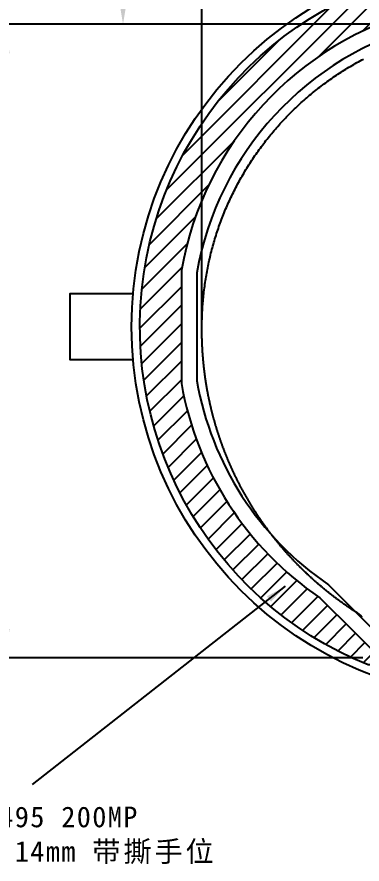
# Model space of a CAD drawing. Header units: millimetres. Extents: x 6268 to 6857, y -7375 to -6958.
# Drawn here: x 6559.7 to 6601.4, y -7222.2 to -7120 of the extents above; entities that cross this region are included whole.
import ezdxf

# ---------------------------------------------------------------- set-up
doc = ezdxf.new("R2010")
doc.units = ezdxf.units.MM
doc.header["$LTSCALE"] = 32.67
doc.header["$PDMODE"] = 3
doc.header["$PDSIZE"] = 0.3125
doc.layers.get('0').update_dxf_attribs({"linetype": 'CONTINUOUS'})
doc.layers.get('Defpoints').update_dxf_attribs({"linetype": 'CONTINUOUS'})
for name, color, linetype in [('BZ', 210, 'CONTINUOUS'), ('FPC', 5, 'CONTINUOUS'), ('ITO', 3, 'CONTINUOUS'), ('sensor', 7, 'CONTINUOUS')]:
    doc.layers.add(name, color=color, linetype=linetype)
doc.styles.get("Standard").update_dxf_attribs({"font": 'txt', "width": 0.8})
doc.styles.add('黑体', font='simhei.ttf')
doc.dimstyles.new('HJ', dxfattribs={"dimtxt": 3.5, "dimasz": 3.5, "dimexe": 1, "dimexo": 0.625, "dimgap": 0.5, "dimtad": 1, "dimtxsty": '黑体', "dimcen": 3.5, "dimclrd": 4, "dimclre": 4, "dimclrt": 4, "dimadec": 0, "dimazin": 0, "dimtfac": 1, "dimtmove": 0, "dimatfit": 3, "dimfxl": 1, "dimarcsym": 0})
doc.dimstyles.new('ISO-25', dxfattribs={"dimtxt": 2.5, "dimasz": 2.5, "dimexe": 1.25, "dimexo": 0.625, "dimtad": 1, "dimtxsty": 'Standard', "dimcen": 2.5, "dimadec": 0, "dimazin": 0, "dimtfac": 1, "dimtmove": 0, "dimatfit": 3, "dimfxl": 1, "dimarcsym": 0})

# ---------------------------------------------------------------- blocks, each defined once
blk = doc.blocks.new('*D282')
at = {"layer": 'Defpoints', "color": 0, "transparency": 16777216}
for p in [(6618.59, -7120.87), (6558.28, -7197.35), (6602.14, -7197.35)]:
    blk.add_point(p, dxfattribs=at)
at = {"layer": 'ITO', "color": 4, "lineweight": -2, "transparency": 16777216}
for p, q in [((6617.96, -7120.87), (6557.28, -7120.87)), ((6558.28, -7124.37), (6558.28, -7193.85)), ((6601.51, -7197.35), (6557.28, -7197.35))]:
    blk.add_line(p, q, dxfattribs=at)
at = {"layer": 'ITO', "color": 4, "transparency": 16777216}
for points in [[(6557.7, -7124.37), (6558.87, -7124.37), (6558.28, -7120.87)], [(6557.7, -7193.85), (6558.87, -7193.85), (6558.28, -7197.35)]]:
    blk.add_solid(points, dxfattribs=at)
at = {"layer": 'ITO', "color": 4, "transparency": 16777216, "insert": (6555.74, -7159.54), "char_height": 3.5, "attachment_point": 5, "rotation": 90, "style": '黑体'}
blk.add_mtext('LCM OD 76,48%%P0.2', dxfattribs=at)
blk = doc.blocks.new('*D283')
at = {"layer": 'Defpoints', "color": 0, "transparency": 16777216}
for p in [(6572.55, -7112.39), (6618.59, -7112.39), (6618.59, -7120.87)]:
    blk.add_point(p, dxfattribs=at)
at = {"layer": 'ITO', "color": 4, "lineweight": -2, "transparency": 16777216}
for p, q in [((6572.55, -7112.39), (6572.55, -7065.63)), ((6617.97, -7112.39), (6571.55, -7112.39)), ((6572.55, -7117.37), (6572.55, -7115.89)), ((6617.96, -7120.87), (6571.55, -7120.87))]:
    blk.add_line(p, q, dxfattribs=at)
at = {"layer": 'ITO', "color": 4, "transparency": 16777216}
for points in [[(6571.97, -7115.89), (6573.13, -7115.89), (6572.55, -7112.39)], [(6571.97, -7117.37), (6573.13, -7117.37), (6572.55, -7120.87)]]:
    blk.add_solid(points, dxfattribs=at)
at = {"layer": 'ITO', "color": 4, "transparency": 16777216, "insert": (6569.72, -7087.26), "char_height": 3.5, "attachment_point": 5, "rotation": 90, "style": '黑体'}
blk.add_mtext('LCM到边 8,48±0.2', dxfattribs=at)
blk = doc.blocks.new('*D284')
at = {"layer": 'Defpoints', "color": 0, "transparency": 16777216}
for p in [(6655.1, -7076.78), (6582.07, -7157.38), (6655.1, -7157.38)]:
    blk.add_point(p, dxfattribs=at)
at = {"layer": 'ITO', "color": 4, "lineweight": -2, "transparency": 16777216}
for p, q in [((6582.07, -7156.76), (6582.07, -7075.78)), ((6655.1, -7156.76), (6655.1, -7075.78)), ((6585.57, -7076.78), (6651.6, -7076.78))]:
    blk.add_line(p, q, dxfattribs=at)
at = {"layer": 'ITO', "color": 4, "transparency": 16777216}
for points in [[(6585.57, -7076.19), (6585.57, -7077.36), (6582.07, -7076.78)], [(6651.6, -7076.19), (6651.6, -7077.36), (6655.1, -7076.78)]]:
    blk.add_solid(points, dxfattribs=at)
at = {"layer": 'ITO', "color": 4, "transparency": 16777216, "insert": (6618.59, -7074.23), "char_height": 3.5, "attachment_point": 5, "style": '黑体'}
blk.add_mtext('LCM OD 73,03%%P0.2', dxfattribs=at)

msp = doc.modelspace()

# ---------------------------------------------------------------- hatches: boundary and pattern name
h = msp.add_hatch()
h.set_pattern_fill('ANSI31', color=4, scale=0.5, style=0)
h.set_pattern_definition([(45, (-48.3046, 199.5676), (-1.12253202, 1.12253202), [])])
h.paths.add_polyline_path([(6608.533, -7119.1), (6618.586, -7119.1), (6618.51, -7113.387, 0.8240002), (6602.141, -7198.198), (6604.479, -7198.194), (6596.286, -7190.093, -0.2024189), (6579.595, -7164.22), (6579.595, -7150.553, -0.2931182)])

# ---------------------------------------------------------------- linework, layer by layer
at = {"color": 1}
msp.add_line((6590.532, -7182.552), (6590.522, -7182.561), dxfattribs=at)
msp.add_line((6590.532, -7182.552), (6590.522, -7182.561), dxfattribs=at)
msp.add_line((6590.532, -7182.552), (6590.522, -7182.561), dxfattribs=at)
msp.add_line((6590.532, -7182.552), (6590.522, -7182.561), dxfattribs=at)
at = {"layer": 'BZ'}
msp.add_lwpolyline([(6601.403, -7192.429), (6601.399, -7192.425), (6601.395, -7192.421), (6601.392, -7192.417), (6601.388, -7192.413), (6601.384, -7192.409), (6601.38, -7192.404), (6601.376, -7192.4), (6601.369, -7192.392), (6601.361, -7192.384), (6601.357, -7192.38), (6601.35, -7192.372), (6601.346, -7192.368), (6601.342, -7192.364), (6601.334, -7192.356), (6601.326, -7192.348), (6601.322, -7192.344), (6601.319, -7192.34), (6601.315, -7192.336), (6601.311, -7192.332), (6601.307, -7192.328), (6601.303, -7192.324), (6601.299, -7192.32), (6601.295, -7192.316), (6601.291, -7192.312), (6601.287, -7192.308), (6601.283, -7192.304), (6601.279, -7192.3), (6601.275, -7192.296), (6601.271, -7192.292), (6601.267, -7192.289), (6601.263, -7192.285), (6601.259, -7192.281), (6601.255, -7192.277), (6601.251, -7192.273), (6601.243, -7192.265), (6601.239, -7192.262), (6601.235, -7192.258), (6601.231, -7192.254), (6601.226, -7192.25), (6601.222, -7192.246), (6601.218, -7192.242), (6601.214, -7192.239), (6601.21, -7192.235), (6601.206, -7192.231), (6601.202, -7192.227), (6601.198, -7192.224), (6601.193, -7192.22), (6601.189, -7192.216), (6601.185, -7192.212), (6601.181, -7192.209), (6601.177, -7192.205), (6601.173, -7192.201), (6601.168, -7192.197), (6601.164, -7192.194), (6601.16, -7192.19), (6601.151, -7192.183), (6601.147, -7192.179), (6601.143, -7192.176), (6601.139, -7192.172), (6601.135, -7192.168), (6601.13, -7192.165), (6601.126, -7192.161), (6601.122, -7192.157), (6601.118, -7192.154), (6601.113, -7192.15), (6601.109, -7192.147), (6601.105, -7192.143), (6601.1, -7192.14), (6601.096, -7192.136), (6601.092, -7192.132), (6601.087, -7192.129), (6601.079, -7192.122), (6601.074, -7192.118), (6601.066, -7192.111), (6601.061, -7192.108), (6601.057, -7192.104), (6601.052, -7192.101), (6601.048, -7192.098), (6601.044, -7192.094), (6601.039, -7192.091), (6601.035, -7192.087), (6601.03, -7192.084), (6601.026, -7192.08), (6601.022, -7192.077), (6601.017, -7192.074), (6601.008, -7192.067), (6601.004, -7192.063), (6600.999, -7192.06), (6600.99, -7192.053), (6600.981, -7192.047), (6600.977, -7192.043), (6600.972, -7192.04), (6600.968, -7192.037), (6600.964, -7192.033), (6600.959, -7192.03), (6600.954, -7192.027), (6600.95, -7192.024), (6600.945, -7192.02), (6600.941, -7192.017), (6600.936, -7192.014), (6600.932, -7192.011), (6600.923, -7192.004), (6600.913, -7191.998), (6600.904, -7191.991), (6600.9, -7191.988), (6600.895, -7191.985), (6600.89, -7191.982), (6600.886, -7191.979), (6600.881, -7191.976), (6600.877, -7191.972), (6600.872, -7191.969), (6600.867, -7191.966), (6600.863, -7191.963), (6600.858, -7191.96), (6600.853, -7191.957), (6600.844, -7191.951), (6600.839, -7191.948), (6600.835, -7191.945), (6600.825, -7191.939), (6600.82, -7191.936), (6600.816, -7191.933, -0.0001001), (6600.816, -7191.933), (6600.748, -7191.89), (6600.681, -7191.846), (6600.613, -7191.803), (6600.546, -7191.759), (6600.479, -7191.716), (6600.411, -7191.672), (6600.344, -7191.628), (6600.277, -7191.584), (6600.21, -7191.54), (6600.144, -7191.496), (6600.077, -7191.451), (6600.01, -7191.407), (6599.944, -7191.362), (6599.877, -7191.317), (6599.811, -7191.272), (6599.745, -7191.227), (6599.678, -7191.182), (6599.612, -7191.136), (6599.546, -7191.091), (6599.48, -7191.045), (6599.415, -7191), (6599.349, -7190.954), (6599.283, -7190.908), (6599.218, -7190.862), (6599.152, -7190.815), (6599.087, -7190.769), (6599.021, -7190.722), (6598.956, -7190.676), (6598.891, -7190.629), (6598.826, -7190.582), (6598.761, -7190.535), (6598.696, -7190.488), (6598.632, -7190.441), (6598.567, -7190.393), (6598.503, -7190.346), (6598.438, -7190.298), (6598.374, -7190.25), (6598.31, -7190.202), (6598.245, -7190.154), (6598.181, -7190.106), (6598.117, -7190.058), (6598.053, -7190.009), (6597.99, -7189.961), (6597.926, -7189.912), (6597.862, -7189.863), (6597.799, -7189.814), (6597.736, -7189.765), (6597.672, -7189.716), (6597.609, -7189.667), (6597.546, -7189.617), (6597.483, -7189.568), (6597.42, -7189.518), (6597.357, -7189.468), (6597.295, -7189.418), (6597.232, -7189.368), (6597.169, -7189.318), (6597.107, -7189.267), (6597.045, -7189.217), (6596.982, -7189.166), (6596.92, -7189.116), (6596.858, -7189.065), (6596.796, -7189.014), (6596.735, -7188.963), (6596.673, -7188.912), (6596.611, -7188.86), (6596.55, -7188.809), (6596.488, -7188.758), (6596.427, -7188.706), (6596.366, -7188.654), (6596.305, -7188.602), (6596.244, -7188.55), (6596.183, -7188.498), (6596.122, -7188.446), (6596.062, -7188.393), (6596.001, -7188.341), (6595.941, -7188.288), (6595.88, -7188.235), (6595.82, -7188.183), (6595.76, -7188.13), (6595.7, -7188.076), (6595.64, -7188.023), (6595.58, -7187.97), (6595.52, -7187.916), (6595.461, -7187.863), (6595.401, -7187.809), (6595.342, -7187.755), (6595.282, -7187.701), (6595.223, -7187.647), (6595.164, -7187.593), (6595.105, -7187.539), (6595.046, -7187.484), (6594.987, -7187.43), (6594.929, -7187.375), (6594.87, -7187.321), (6594.812, -7187.266), (6594.753, -7187.211), (6594.695, -7187.156), (6594.637, -7187.1), (6594.579, -7187.045), (6594.521, -7186.99), (6594.463, -7186.934), (6594.406, -7186.878), (6594.348, -7186.823), (6594.291, -7186.767), (6594.233, -7186.711), (6594.176, -7186.655), (6594.119, -7186.598), (6594.062, -7186.542), (6594.005, -7186.485), (6593.948, -7186.429), (6593.892, -7186.372), (6593.835, -7186.315), (6593.779, -7186.258), (6593.722, -7186.201), (6593.666, -7186.144), (6593.61, -7186.087), (6593.554, -7186.03), (6593.498, -7185.972), (6593.442, -7185.915), (6593.387, -7185.857), (6593.331, -7185.799), (6593.276, -7185.741), (6593.22, -7185.683), (6593.165, -7185.625), (6593.11, -7185.567), (6593.055, -7185.508), (6593, -7185.45), (6592.945, -7185.391), (6592.891, -7185.333), (6592.836, -7185.274), (6592.782, -7185.215), (6592.728, -7185.156), (6592.673, -7185.097), (6592.619, -7185.038), (6592.566, -7184.978), (6592.512, -7184.919), (6592.458, -7184.859), (6592.404, -7184.8), (6592.351, -7184.74), (6592.298, -7184.68), (6592.245, -7184.62), (6592.191, -7184.56), (6592.138, -7184.5), (6592.086, -7184.44), (6592.033, -7184.379), (6591.98, -7184.319), (6591.928, -7184.258), (6591.875, -7184.198), (6591.823, -7184.137), (6591.771, -7184.076), (6591.719, -7184.015), (6591.667, -7183.954), (6591.615, -7183.893), (6591.564, -7183.831), (6591.512, -7183.77), (6591.461, -7183.708), (6591.409, -7183.647), (6591.358, -7183.585), (6591.307, -7183.523), (6591.256, -7183.461), (6591.206, -7183.399), (6591.155, -7183.337), (6591.104, -7183.275), (6591.054, -7183.213), (6591.004, -7183.15), (6590.953, -7183.088), (6590.903, -7183.025), (6590.853, -7182.962), (6590.804, -7182.899), (6590.754, -7182.837), (6590.704, -7182.774), (6590.655, -7182.71), (6590.606, -7182.647), (6590.556, -7182.584), (6590.507, -7182.521), (6590.458, -7182.457), (6590.41, -7182.393), (6590.361, -7182.33), (6590.312, -7182.266), (6590.264, -7182.202), (6590.216, -7182.138), (6590.168, -7182.074), (6590.12, -7182.01), (6590.072, -7181.946), (6590.024, -7181.881), (6589.976, -7181.817), (6589.929, -7181.752), (6589.881, -7181.688), (6589.834, -7181.623), (6589.787, -7181.558), (6589.74, -7181.493), (6589.693, -7181.428), (6589.646, -7181.363), (6589.599, -7181.298), (6589.553, -7181.232), (6589.507, -7181.167), (6589.46, -7181.102), (6589.414, -7181.036), (6589.368, -7180.97), (6589.322, -7180.905), (6589.277, -7180.839), (6589.231, -7180.773), (6589.186, -7180.707), (6589.14, -7180.641), (6589.095, -7180.574), (6589.05, -7180.508), (6589.005, -7180.442), (6588.96, -7180.375), (6588.916, -7180.309), (6588.871, -7180.242), (6588.827, -7180.175), (6588.782, -7180.108), (6588.738, -7180.042), (6588.694, -7179.975), (6588.65, -7179.907), (6588.607, -7179.84), (6588.563, -7179.773), (6588.519, -7179.706), (6588.476, -7179.638), (6588.433, -7179.571), (6588.39, -7179.503), (6588.347, -7179.435), (6588.304, -7179.368), (6588.261, -7179.3), (6588.219, -7179.232), (6588.176, -7179.164), (6588.134, -7179.096), (6588.092, -7179.027), (6588.05, -7178.959), (6588.008, -7178.891), (6587.966, -7178.822), (6587.925, -7178.754), (6587.883, -7178.685), (6587.842, -7178.617), (6587.801, -7178.548), (6587.76, -7178.479), (6587.719, -7178.41), (6587.678, -7178.341), (6587.637, -7178.272), (6587.597, -7178.203), (6587.556, -7178.133), (6587.516, -7178.064), (6587.476, -7177.995), (6587.436, -7177.925), (6587.396, -7177.856), (6587.357, -7177.786), (6587.317, -7177.716), (6587.278, -7177.646), (6587.238, -7177.577), (6587.199, -7177.507), (6587.16, -7177.437), (6587.121, -7177.366), (6587.083, -7177.296), (6587.044, -7177.226), (6587.006, -7177.156), (6586.967, -7177.085), (6586.929, -7177.015), (6586.891, -7176.944), (6586.853, -7176.873), (6586.816, -7176.803), (6586.778, -7176.732), (6586.741, -7176.661), (6586.703, -7176.59), (6586.666, -7176.519), (6586.629, -7176.448), (6586.592, -7176.377), (6586.555, -7176.306), (6586.519, -7176.234), (6586.482, -7176.163), (6586.446, -7176.091), (6586.41, -7176.02), (6586.374, -7175.948), (6586.338, -7175.877), (6586.302, -7175.805), (6586.267, -7175.733), (6586.231, -7175.661), (6586.196, -7175.589), (6586.161, -7175.517), (6586.125, -7175.445), (6586.091, -7175.373), (6586.056, -7175.301), (6586.021, -7175.228), (6585.987, -7175.156), (6585.952, -7175.084), (6585.918, -7175.011), (6585.884, -7174.938), (6585.85, -7174.866), (6585.816, -7174.793), (6585.783, -7174.72), (6585.749, -7174.647), (6585.716, -7174.575), (6585.683, -7174.502), (6585.65, -7174.429), (6585.617, -7174.355), (6585.584, -7174.282), (6585.552, -7174.209), (6585.519, -7174.136), (6585.487, -7174.062), (6585.455, -7173.989), (6585.423, -7173.915), (6585.391, -7173.842), (6585.359, -7173.768), (6585.327, -7173.695), (6585.296, -7173.621), (6585.265, -7173.547), (6585.234, -7173.473), (6585.203, -7173.399), (6585.172, -7173.325), (6585.141, -7173.251), (6585.11, -7173.177), (6585.08, -7173.103), (6585.05, -7173.029), (6585.02, -7172.954), (6584.99, -7172.88), (6584.96, -7172.806), (6584.93, -7172.731), (6584.901, -7172.657), (6584.871, -7172.582), (6584.842, -7172.507), (6584.813, -7172.433), (6584.784, -7172.358), (6584.755, -7172.283), (6584.727, -7172.208), (6584.698, -7172.133), (6584.67, -7172.058), (6584.642, -7171.983), (6584.614, -7171.908), (6584.586, -7171.833), (6584.558, -7171.758), (6584.53, -7171.683), (6584.503, -7171.607), (6584.476, -7171.532), (6584.448, -7171.456), (6584.421, -7171.381), (6584.395, -7171.305), (6584.368, -7171.23), (6584.341, -7171.154), (6584.315, -7171.078), (6584.289, -7171.003), (6584.263, -7170.927), (6584.237, -7170.851), (6584.211, -7170.775), (6584.185, -7170.699), (6584.16, -7170.623), (6584.134, -7170.547), (6584.109, -7170.471), (6584.084, -7170.395), (6584.059, -7170.319), (6584.034, -7170.242), (6584.01, -7170.166), (6583.985, -7170.09), (6583.961, -7170.013), (6583.937, -7169.937), (6583.913, -7169.861), (6583.889, -7169.784), (6583.865, -7169.707), (6583.842, -7169.631), (6583.818, -7169.554), (6583.795, -7169.477), (6583.772, -7169.401), (6583.749, -7169.324), (6583.726, -7169.247), (6583.704, -7169.17), (6583.681, -7169.093), (6583.659, -7169.016), (6583.637, -7168.939), (6583.615, -7168.862), (6583.593, -7168.785), (6583.571, -7168.708), (6583.55, -7168.63), (6583.528, -7168.553), (6583.507, -7168.476), (6583.486, -7168.399), (6583.465, -7168.321), (6583.444, -7168.244), (6583.424, -7168.166), (6583.403, -7168.089), (6583.383, -7168.011), (6583.363, -7167.934), (6583.343, -7167.856), (6583.323, -7167.778), (6583.303, -7167.701), (6583.283, -7167.623), (6583.264, -7167.545), (6583.245, -7167.467), (6583.226, -7167.389), (6583.207, -7167.312), (6583.188, -7167.234), (6583.169, -7167.156), (6583.151, -7167.078), (6583.132, -7167), (6583.114, -7166.922), (6583.096, -7166.843), (6583.078, -7166.765), (6583.061, -7166.687), (6583.043, -7166.609), (6583.026, -7166.531), (6583.008, -7166.452), (6582.991, -7166.374), (6582.974, -7166.296), (6582.958, -7166.217), (6582.941, -7166.139), (6582.925, -7166.06), (6582.908, -7165.982), (6582.892, -7165.903), (6582.876, -7165.825), (6582.86, -7165.746), (6582.845, -7165.668), (6582.829, -7165.589), (6582.814, -7165.51), (6582.798, -7165.432), (6582.783, -7165.353), (6582.768, -7165.274), (6582.754, -7165.195), (6582.739, -7165.116), (6582.725, -7165.038), (6582.71, -7164.959), (6582.696, -7164.88), (6582.682, -7164.801), (6582.668, -7164.722), (6582.655, -7164.643), (6582.641, -7164.564), (6582.628, -7164.485), (6582.615, -7164.406), (6582.602, -7164.327), (6582.589, -7164.248), (6582.576, -7164.168), (6582.564, -7164.089), (6582.551, -7164.01), (6582.539, -7163.931), (6582.527, -7163.852), (6582.515, -7163.772), (6582.503, -7163.693), (6582.491, -7163.614), (6582.48, -7163.534), (6582.469, -7163.455), (6582.458, -7163.376), (6582.447, -7163.296), (6582.436, -7163.217), (6582.425, -7163.137), (6582.415, -7163.058), (6582.404, -7162.978), (6582.394, -7162.899), (6582.384, -7162.819), (6582.374, -7162.74), (6582.364, -7162.66), (6582.355, -7162.581), (6582.345, -7162.501), (6582.336, -7162.421), (6582.327, -7162.342), (6582.318, -7162.262), (6582.309, -7162.182), (6582.301, -7162.103), (6582.292, -7162.023), (6582.284, -7161.943), (6582.276, -7161.863), (6582.268, -7161.784), (6582.26, -7161.704), (6582.252, -7161.624), (6582.245, -7161.544), (6582.237, -7161.464), (6582.23, -7161.385), (6582.223, -7161.305), (6582.216, -7161.225), (6582.209, -7161.145), (6582.203, -7161.065), (6582.196, -7160.985), (6582.19, -7160.905), (6582.184, -7160.825), (6582.178, -7160.745), (6582.172, -7160.665), (6582.167, -7160.585), (6582.161, -7160.505), (6582.156, -7160.425), (6582.151, -7160.345), (6582.146, -7160.265), (6582.141, -7160.185), (6582.136, -7160.105), (6582.132, -7160.025), (6582.127, -7159.945), (6582.123, -7159.865), (6582.119, -7159.785), (6582.115, -7159.705), (6582.112, -7159.625), (6582.108, -7159.545), (6582.105, -7159.465), (6582.101, -7159.385), (6582.098, -7159.305), (6582.095, -7159.225), (6582.093, -7159.144), (6582.09, -7159.064), (6582.087, -7158.984), (6582.085, -7158.904), (6582.083, -7158.824), (6582.081, -7158.744), (6582.079, -7158.664), (6582.078, -7158.583), (6582.076, -7158.503), (6582.075, -7158.423), (6582.074, -7158.343), (6582.073, -7158.263), (6582.072, -7158.183), (6582.071, -7158.103), (6582.07, -7158.022), (6582.07, -7157.942), (6582.07, -7157.862), (6582.07, -7157.782), (6582.07, -7157.702), (6582.07, -7157.622), (6582.07, -7157.541), (6582.071, -7157.461), (6582.072, -7157.382), (6582.072, -7157.159), (6582.074, -7156.934), (6582.078, -7156.71), (6582.083, -7156.486), (6582.089, -7156.263), (6582.096, -7156.039), (6582.105, -7155.815), (6582.116, -7155.591), (6582.127, -7155.367), (6582.14, -7155.143), (6582.155, -7154.92), (6582.171, -7154.696), (6582.188, -7154.473), (6582.206, -7154.25), (6582.226, -7154.027), (6582.248, -7153.804), (6582.27, -7153.581), (6582.294, -7153.358), (6582.32, -7153.135), (6582.346, -7152.913), (6582.374, -7152.691), (6582.404, -7152.468), (6582.435, -7152.247), (6582.467, -7152.025), (6582.5, -7151.803), (6582.535, -7151.582), (6582.572, -7151.361), (6582.609, -7151.14), (6582.648, -7150.919), (6582.689, -7150.699), (6582.73, -7150.479), (6582.773, -7150.259), (6582.818, -7150.039), (6582.863, -7149.82), (6582.911, -7149.601), (6582.959, -7149.382), (6583.009, -7149.164), (6583.06, -7148.946), (6583.112, -7148.728), (6583.166, -7148.51), (6583.221, -7148.293), (6583.278, -7148.076), (6583.335, -7147.86), (6583.394, -7147.644), (6583.455, -7147.428), (6583.517, -7147.213), (6583.58, -7146.998), (6583.644, -7146.783), (6583.71, -7146.569), (6583.777, -7146.355), (6583.845, -7146.142), (6583.915, -7145.929), (6583.986, -7145.716), (6584.058, -7145.504), (6584.131, -7145.293), (6584.206, -7145.081), (6584.282, -7144.871), (6584.36, -7144.66), (6584.438, -7144.451), (6584.518, -7144.241), (6584.6, -7144.033), (6584.682, -7143.824), (6584.766, -7143.617), (6584.851, -7143.409), (6584.938, -7143.203), (6585.025, -7142.996), (6585.114, -7142.791), (6585.204, -7142.586), (6585.296, -7142.381), (6585.388, -7142.177), (6585.482, -7141.974), (6585.577, -7141.771), (6585.674, -7141.569), (6585.772, -7141.367), (6585.87, -7141.166), (6585.971, -7140.965), (6586.072, -7140.766), (6586.174, -7140.566), (6586.278, -7140.368), (6586.383, -7140.17), (6586.489, -7139.973), (6586.597, -7139.776), (6586.706, -7139.58), (6586.815, -7139.385), (6586.926, -7139.19), (6587.039, -7138.996), (6587.152, -7138.803), (6587.267, -7138.611), (6587.382, -7138.419), (6587.499, -7138.228), (6587.617, -7138.037), (6587.737, -7137.848), (6587.857, -7137.659), (6587.979, -7137.471), (6588.102, -7137.283), (6588.225, -7137.096), (6588.35, -7136.911), (6588.477, -7136.725), (6588.604, -7136.541), (6588.732, -7136.358), (6588.862, -7136.175), (6588.993, -7135.993), (6589.124, -7135.812), (6589.257, -7135.631), (6589.391, -7135.452), (6589.527, -7135.273), (6589.663, -7135.095), (6589.8, -7134.918), (6589.938, -7134.742), (6590.078, -7134.566), (6590.218, -7134.392), (6590.36, -7134.218), (6590.503, -7134.046), (6590.646, -7133.874), (6590.791, -7133.703), (6590.937, -7133.533), (6591.084, -7133.363), (6591.232, -7133.195), (6591.381, -7133.028), (6591.531, -7132.861), (6591.682, -7132.696), (6591.834, -7132.531), (6591.987, -7132.367), (6592.141, -7132.205), (6592.296, -7132.043), (6592.452, -7131.882), (6592.608, -7131.722), (6592.766, -7131.563), (6592.925, -7131.405), (6593.085, -7131.248), (6593.246, -7131.092), (6593.408, -7130.937), (6593.571, -7130.783), (6593.734, -7130.63), (6593.899, -7130.478), (6594.064, -7130.327), (6594.231, -7130.178), (6594.398, -7130.029), (6594.567, -7129.881), (6594.736, -7129.734), (6594.906, -7129.588), (6595.077, -7129.443), (6595.249, -7129.3), (6595.421, -7129.157), (6595.595, -7129.015), (6595.77, -7128.875), (6595.945, -7128.735), (6596.121, -7128.597), (6596.298, -7128.46), (6596.476, -7128.323), (6596.655, -7128.188), (6596.834, -7128.054), (6597.015, -7127.921), (6597.196, -7127.79), (6597.378, -7127.659), (6597.561, -7127.529), (6597.744, -7127.401), (6597.929, -7127.274), (6598.114, -7127.147), (6598.3, -7127.022), (6598.486, -7126.898), (6598.674, -7126.776), (6598.862, -7126.654), (6599.051, -7126.534), (6599.24, -7126.414), (6599.431, -7126.296), (6599.622, -7126.179), (6599.814, -7126.063), (6600.006, -7125.949), (6600.2, -7125.835), (6600.393, -7125.723), (6600.588, -7125.612), (6600.783, -7125.502), (6600.979, -7125.394), (6601.176, -7125.286), (6601.373, -7125.18), (6601.571, -7125.075)], format="xyb", dxfattribs=at)
at = {"layer": 'ITO', "color": 7, "true_color": 0xffffff}
msp.add_lwpolyline([(6573.764, -7161.387), (6566.186, -7161.387), (6566.186, -7153.387), (6573.764, -7153.387)], dxfattribs=at)
at = {"layer": 'ITO', "color": 251, "true_color": 0x636466}
msp.add_circle((6618.586, -7157.387), 45, dxfattribs=at)
at = {"layer": 'sensor', "color": 4}
msp.add_lwpolyline([(6657.576, -7164.22), (6657.576, -7150.553, 0.2931182), (6628.639, -7119.1), (6608.533, -7119.1, 0.2931182), (6579.595, -7150.553), (6579.595, -7164.22, 0.2024189), (6596.286, -7190.093), (6604.479, -7198.194), (6602.141, -7198.198, -5.1335798), (6635.171, -7198.141), (6632.833, -7198.145), (6640.885, -7190.093, 0.2024189)], format="xyb", close=True, dxfattribs=at)
at = {"layer": 'sensor', "color": 0}
msp.add_lwpolyline([(6631.801, -7196.351, 0.1989124), (6632.155, -7196.204), (6639.823, -7188.536, 0.2024189), (6655.72, -7163.895), (6655.72, -7150.879, 0.2931182), (6628.16, -7120.923), (6609.011, -7120.923, 0.2931182), (6581.452, -7150.879), (6581.452, -7163.895, 0.2024189), (6597.348, -7188.536), (6605.017, -7196.204, 0.1989124), (6605.37, -7196.351)], format="xyb", close=True, dxfattribs=at)
msp.add_lwpolyline([(6631.801, -7196.351, 0.1989124), (6632.155, -7196.204), (6639.823, -7188.536, 0.2024189), (6655.72, -7163.895), (6655.72, -7150.879, 0.2931182), (6628.16, -7120.923), (6609.011, -7120.923, 0.2931182), (6581.452, -7150.879), (6581.452, -7163.895, 0.2024189), (6597.348, -7188.536), (6605.017, -7196.204, 0.1989124), (6605.37, -7196.351)], format="xyb", close=True, dxfattribs=at)

# ---------------------------------------------------------------- texts
at = {"color": 1, "insert": (6552.003, -7215.301), "char_height": 2.5, "width": 37.0284, "attachment_point": 1, "style": '黑体'}
msp.add_mtext('{\\T1.1;\\C4;3M9495 200MP T=0.14mm 带撕手位}', dxfattribs=at)

# ---------------------------------------------------------------- dimensions: what is measured, and where the dimension line sits
at = {"layer": 'ITO', "color": 1}
for base, p1, p2, angle, text, picture, middle in [((6572.549, -7112.387), (6618.586, -7120.869), (6618.591, -7112.387), 90, 'LCM到边 <>±0.2', '*D283', (6572.549, -7087.259)), ((6655.1, -7076.775), (6582.072, -7157.382), (6655.1, -7157.382), 180, 'LCM OD <>%%P0.2', '*D284', (6618.586, -7076.775)), ((6558.282, -7197.347), (6618.586, -7120.869), (6602.136, -7197.347), 90, 'LCM OD <>%%P0.2', '*D282', (6558.282, -7159.542))]:
    dim = msp.add_linear_dim(base=base, p1=p1, p2=p2, angle=angle, text=text, dimstyle='HJ', dxfattribs=at)
    dim.commit()
    dim.dimension.update_dxf_attribs({"geometry": picture, "text_midpoint": middle, "dimtype": 160})

# ---------------------------------------------------------------- leaders
at = {"layer": 'FPC', "color": 4}
msp.add_leader([(6592.128, -7188.712), (6561.569, -7212.65)], dimstyle='ISO-25', dxfattribs=at)

doc.saveas('drawing.dxf')
